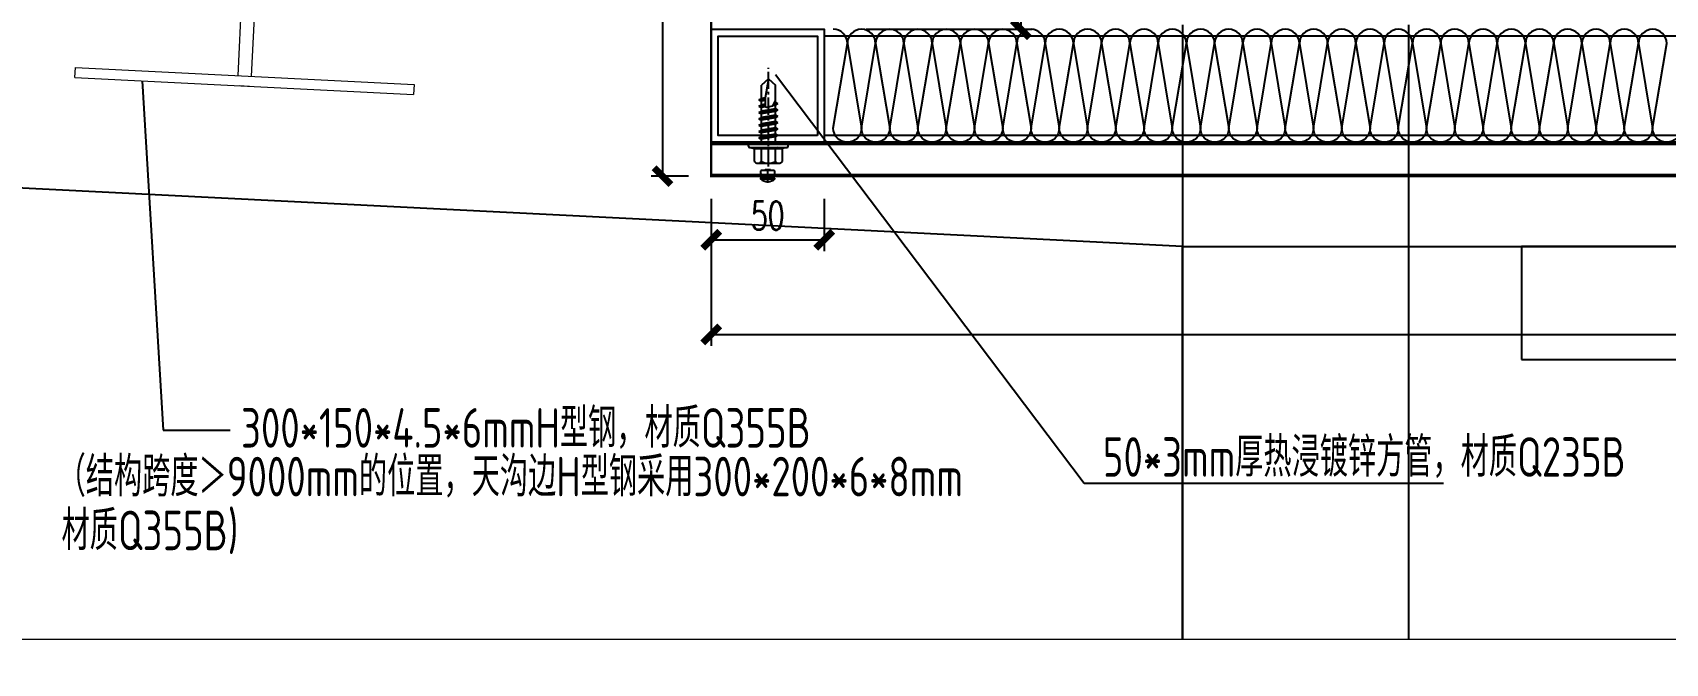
# Model space of a CAD drawing. Extents: x -599358 to 2865263, y -1062760 to 486533.
# Drawn here: x 116410 to 117132, y -727843 to -727564 of the extents above; entities that cross this region are included whole.
import ezdxf

# ---------------------------------------------------------------- set-up
doc = ezdxf.new("R2010")
doc.units = 0
doc.linetypes.add('CENTER2', pattern=[28.575, 19.05, -3.175, 3.175, -3.175])
for name, color, linetype in [('A-LIN-V', 9, 'Continuous'), ('BWM', 8, 'Continuous'), ('COLUMN', 9, 'Continuous'), ('DIM', 173, 'Continuous'), ('PJ', 151, 'Continuous'), ('WZ', 2, 'Continuous'), ('ZX', 1, 'CENTER2'), ('建-柱-钢', 9, 'Continuous'), ('拉铆钉', 243, 'Continuous'), ('虹吸雨水斗', 6, 'Continuous'), ('钢承板', 253, 'Continuous')]:
    doc.layers.add(name, color=color, linetype=linetype)
for name, color, linetype, lineweight in [('S-dim', 81, 'Continuous', 0), ('文字标注引出线', 7, 'Continuous', 15), ('紧固件', 4, 'Continuous', 13)]:
    doc.layers.add(name, color=color, linetype=linetype, lineweight=lineweight)
doc.styles.add('DHTEXT-1', font='romans.shx', dxfattribs={"width": 0.7, "bigfont": 'chinese.shx'})
doc.styles.add('jhz', font='TSSDENG.SHX', dxfattribs={"width": 0.75, "bigfont": 'TSSDCHN.SHX'})
doc.dimstyles.new('ZN5', dxfattribs={"dimscale": 5, "dimtxt": 2.5, "dimasz": 1.5, "dimexe": 1, "dimexo": 2, "dimgap": 0.9, "dimtad": 1, "dimdec": 0, "dimdsep": 46, "dimtxsty": 'DHTEXT-1', "dimblk": 'ARCHTICK', "dimcen": 2.5, "dimclrd": 173, "dimclre": 173, "dimclrt": 7, "dimazin": 2, "dimtfac": 1, "dimtix": 1, "dimtmove": 2, "dimatfit": 3, "dimfxl": 0, "dimarcsym": 0})

# ---------------------------------------------------------------- blocks, each defined once
blk = doc.blocks.new('*U678')
at = {"layer": '拉铆钉'}
blk.add_line((-2.07, 0), (4.14, 0), dxfattribs=at)
for points in [[(-0.4, 3.2, 0.376048), (-0.4, -3.2)], [(3.37, -1.28), (3.45, -1.28, 0.414214), (3.69, -1.04), (3.69, 1.04, 0.414214), (3.45, 1.28), (3.37, 1.28)]]:
    blk.add_lwpolyline(points, format="xyb", dxfattribs=at)
for points in [[(0, -3.2), (0, 3.2), (-0.4, 3.2), (-0.4, -3.2)], [(1.61, -1.6), (0, -1.6), (0, 1.6), (1.61, 1.6)]]:
    blk.add_lwpolyline(points, close=True, dxfattribs=at)
blk.add_lwpolyline([(2.73, 3.2), (2.25, 3.2, 0.414214), (1.61, 2.56), (1.61, -2.56, 0.414214), (2.25, -3.2), (2.73, -3.2, 0.414214), (3.37, -2.56), (3.37, 2.56, 0.414214)], format="xyb", close=True, dxfattribs=at)
blk = doc.blocks.new('2134')
at = {"color": 1, "linetype": 'Continuous', "ltscale": 10}
for p, q in [((2311608.2, -279977.58), (2311758.2, -279977.58)), ((2311608.2, -279982.08), (2311608.2, -279977.58)), ((2311608.2, -279982.08), (2311758.2, -279982.08)), ((2311680.2, -280273.08), (2311680.2, -279982.08)), ((2311686.2, -280273.08), (2311686.2, -279982.08)), ((2311758.2, -279982.08), (2311758.2, -279977.58)), ((2311608.2, -280273.08), (2311758.2, -280273.08)), ((2311608.2, -280277.58), (2311608.2, -280273.08)), ((2311608.2, -280277.58), (2311758.2, -280277.58)), ((2311758.2, -280273.08), (2311758.2, -280277.58))]:
    blk.add_line(p, q, dxfattribs=at)
at = {"layer": 'S-dim', "ltscale": 10}
blk.add_line((2311685.45, -280277.58), (2311680.95, -280277.58), dxfattribs=at)
blk = doc.blocks.new('*U641')
at = {"layer": 'PJ'}
for p, q in [((-3.1, 3.85), (-3.1, 1)), ((2.33, 4.25), (-2.33, 4.25)), ((-1.55, 3.85), (-1.55, 1)), ((1.55, 3.85), (1.55, 1)), ((3.1, 3.85), (3.1, 1)), ((-4.4, 0.45), (-4.4, 0)), ((4.4, 0), (-4.4, 0)), ((-4.1, 0.75), (-3.1, 1)), ((4.1, 0.75), (-4.1, 0.75)), ((3.1, 1), (-3.1, 1)), ((-2.04, 0.75), (-1.55, 1)), ((-1.55, 0), (-1.55, -1.59)), ((2.15, 0.75), (1.55, 1)), ((1.55, 0), (1.55, -1.09)), ((4.1, 0.75), (3.1, 1)), ((4.4, 0.45), (4.4, 0)), ((-2.11, -1.9), (2.11, -1.4)), ((-2.11, -1.9), (-1.55, -1.59)), ((-2.11, -1.9), (-1.55, -2.21)), ((-2.11, -3.3), (2.11, -2.8)), ((-2.11, -3.3), (-1.55, -2.99)), ((-2.11, -3.3), (-1.55, -3.61)), ((-1.55, -1.59), (1.55, -1.09)), ((-1.55, -2.21), (1.55, -1.71)), ((-1.55, -2.21), (-1.55, -2.99)), ((-1.55, -2.99), (1.55, -2.49)), ((-1.55, -3.61), (1.55, -3.11)), ((-1.55, -3.61), (-1.55, -4.39)), ((1.55, -0.31), (1.55, -1.09)), ((2.11, -1.4), (1.55, -1.09)), ((2.11, -1.4), (1.55, -1.71)), ((1.55, -1.71), (1.55, -2.49)), ((2.11, -2.8), (1.55, -2.49)), ((2.11, -2.8), (1.55, -3.11)), ((1.55, -3.11), (1.55, -3.89)), ((-2.11, -4.7), (2.11, -4.2)), ((-2.11, -4.7), (-1.55, -4.39)), ((-2.11, -4.7), (-1.55, -5.01)), ((-2.11, -6.1), (2.11, -5.6)), ((-2.11, -6.1), (-1.55, -5.79)), ((-2.11, -6.1), (-1.55, -6.41)), ((-2.11, -7.5), (2.11, -7)), ((-2.11, -7.5), (-1.55, -7.19)), ((-1.55, -4.39), (1.55, -3.89)), ((-1.55, -5.01), (1.55, -4.51)), ((-1.55, -5.01), (-1.55, -5.79)), ((-1.55, -5.79), (1.55, -5.29)), ((-1.55, -6.41), (1.55, -5.91)), ((-1.55, -6.41), (-1.55, -7.19)), ((-1.55, -7.19), (1.55, -6.69)), ((2.11, -4.2), (1.55, -3.89)), ((2.11, -4.2), (1.55, -4.51)), ((1.55, -4.51), (1.55, -5.29)), ((2.11, -5.6), (1.55, -5.29)), ((2.11, -5.6), (1.55, -5.91)), ((1.55, -5.91), (1.55, -6.69)), ((2.11, -7), (1.55, -6.69)), ((2.11, -7), (1.55, -7.31)), ((-2.11, -7.5), (-1.55, -7.81)), ((-2.11, -8.9), (-1.55, -8.59)), ((-2.11, -8.9), (-1.14, -8.78)), ((-2.11, -8.9), (-1.55, -9.21)), ((-1.55, -7.81), (1.55, -7.31)), ((-1.55, -7.81), (-1.55, -8.59)), ((-1.55, -8.59), (-0.99, -8.49)), ((-1.55, -9.21), (-1.33, -9.17)), ((-1.55, -9.21), (-1.55, -13)), ((0.56, -8.24), (1.55, -8.09)), ((0.71, -8.55), (2.11, -8.4)), ((0.71, -8.83), (1.55, -8.71)), ((0.71, -9.61), (1.55, -9.49)), ((0.71, -9.95), (2.11, -9.8)), ((0.71, -10.23), (1.55, -10.11)), ((1.55, -7.31), (1.55, -8.09)), ((2.11, -8.4), (1.55, -8.09)), ((2.11, -8.4), (1.55, -8.71)), ((1.55, -8.71), (1.55, -9.49)), ((2.11, -9.8), (1.55, -9.49)), ((2.11, -9.8), (1.55, -10.11)), ((1.55, -10.11), (1.55, -13)), ((0, -14.4), (-1.55, -13)), ((0, -14.4), (1.55, -13))]:
    blk.add_line(p, q, dxfattribs=at)
blk.add_lwpolyline([(0, -14.4), (0.71, -10.23), (0.71, -8.5, 0.417657), (0.41, -8.2, 0.097062), (-0.99, -8.49), (-1.55, -9.6)], format="xyb", dxfattribs=at)
for centre, radius, start, end in [((-2.33, 3.3), 0.951, 35.4009, 144.5991), ((0, 1.05), 3.2, 61.0594, 118.9406), ((2.33, 3.3), 0.951, 35.4009, 144.5991), ((-4.1, 0.45), 0.3, 90, 180), ((4.1, 0.45), 0.3, 0, 90)]:
    blk.add_arc(centre, radius, start, end, dxfattribs=at)
at = {"layer": 'ZX', "ltscale": 0.2}
blk.add_line((0, 4.94), (0, -16.83), dxfattribs=at)
blk = doc.blocks.new('_ArchTick')
at = {"color": 0, "linetype": 'ByBlock', "const_width": 0.4}
blk.add_lwpolyline([(-0.5, -0.5), (0.5, 0.5)], dxfattribs=at)
blk = doc.blocks.new('*D1932')
at = {"layer": 'Defpoints', "color": 0, "ltscale": 50, "transparency": 16777216}
for p in [(116768.53, -727262.86), (116768.53, -727562.86), (116847.04, -727562.86)]:
    blk.add_point(p, dxfattribs=at)
at = {"layer": 'DIM', "color": 173, "linetype": 'ByBlock', "lineweight": -2, "ltscale": 50, "transparency": 16777216}
for p, q in [((116778.53, -727262.86), (116852.04, -727262.86)), ((116847.04, -727262.86), (116847.04, -727562.86)), ((116778.53, -727562.86), (116852.04, -727562.86))]:
    blk.add_line(p, q, dxfattribs=at)
at = {"layer": 'DIM', "color": 173, "lineweight": -2, "ltscale": 50, "transparency": 16777216, "xscale": 7.5, "yscale": 7.5, "zscale": 7.5}
for p, rotation in [((116847.04, -727262.86), 90), ((116847.04, -727562.86), 270)]:
    blk.add_blockref('_ArchTick', p, dxfattribs=dict(at, rotation=rotation))
at = {"layer": 'DIM', "color": 7, "ltscale": 50, "transparency": 16777216, "insert": (116836.29, -727412.86), "char_height": 12.5, "attachment_point": 5, "rotation": 90, "style": 'DHTEXT-1'}
blk.add_mtext('300', dxfattribs=at)
blk = doc.blocks.new('*D2167')
at = {"layer": 'Defpoints', "color": 0, "ltscale": 50, "transparency": 16777216}
for p in [(116710.06, -727292.96), (116688.49, -727627.86), (116710.06, -727627.86)]:
    blk.add_point(p, dxfattribs=at)
at = {"layer": '虹吸雨水斗', "color": 173, "linetype": 'ByBlock', "lineweight": -2, "ltscale": 50, "transparency": 16777216}
for p, q in [((116700.06, -727292.96), (116683.49, -727292.96)), ((116688.49, -727292.96), (116688.49, -727627.86)), ((116700.06, -727627.86), (116683.49, -727627.86))]:
    blk.add_line(p, q, dxfattribs=at)
at = {"layer": '虹吸雨水斗', "color": 173, "lineweight": -2, "ltscale": 50, "transparency": 16777216, "xscale": 7.5, "yscale": 7.5, "zscale": 7.5}
for p, rotation in [((116688.49, -727292.96), 90), ((116688.49, -727627.86), 270)]:
    blk.add_blockref('_ArchTick', p, dxfattribs=dict(at, rotation=rotation))
at = {"layer": '虹吸雨水斗', "color": 7, "ltscale": 50, "transparency": 16777216, "insert": (116677.74, -727460.41), "char_height": 12.5, "attachment_point": 5, "rotation": 90, "style": 'DHTEXT-1'}
blk.add_mtext('335', dxfattribs=at)
blk = doc.blocks.new('*D2168')
at = {"layer": 'Defpoints', "color": 0, "ltscale": 50, "transparency": 16777216}
for p in [(116710.06, -727627.86), (116760.06, -727627.86), (116760.06, -727656.03)]:
    blk.add_point(p, dxfattribs=at)
at = {"layer": '虹吸雨水斗', "color": 173, "linetype": 'ByBlock', "lineweight": -2, "ltscale": 50, "transparency": 16777216}
for p, q in [((116710.06, -727637.86), (116710.06, -727661.03)), ((116760.06, -727637.86), (116760.06, -727661.03)), ((116710.06, -727656.03), (116760.06, -727656.03))]:
    blk.add_line(p, q, dxfattribs=at)
at = {"layer": '虹吸雨水斗', "color": 173, "lineweight": -2, "ltscale": 50, "transparency": 16777216, "xscale": 7.5, "yscale": 7.5, "zscale": 7.5, "rotation": 180}
blk.add_blockref('_ArchTick', (116710.06, -727656.03), dxfattribs=at)
at = {"layer": '虹吸雨水斗', "color": 173, "lineweight": -2, "ltscale": 50, "transparency": 16777216, "xscale": 7.5, "yscale": 7.5, "zscale": 7.5}
blk.add_blockref('_ArchTick', (116760.06, -727656.03), dxfattribs=at)
at = {"layer": '虹吸雨水斗', "color": 7, "ltscale": 50, "transparency": 16777216, "insert": (116735.06, -727645.28), "char_height": 12.5, "attachment_point": 5, "style": 'DHTEXT-1'}
blk.add_mtext('50', dxfattribs=at)
blk = doc.blocks.new('*D2187')
at = {"layer": 'Defpoints', "color": 0, "ltscale": 50, "transparency": 16777216}
for p in [(116710.06, -727627.86), (117726.53, -727627.86), (117726.53, -727697.89)]:
    blk.add_point(p, dxfattribs=at)
at = {"layer": '虹吸雨水斗', "color": 173, "linetype": 'ByBlock', "lineweight": -2, "ltscale": 50, "transparency": 16777216}
for p, q in [((116710.06, -727637.86), (116710.06, -727702.89)), ((117726.53, -727637.86), (117726.53, -727702.89)), ((116710.06, -727697.89), (117726.53, -727697.89))]:
    blk.add_line(p, q, dxfattribs=at)
at = {"layer": '虹吸雨水斗', "color": 173, "lineweight": -2, "ltscale": 50, "transparency": 16777216, "xscale": 7.5, "yscale": 7.5, "zscale": 7.5, "rotation": 180}
blk.add_blockref('_ArchTick', (116710.06, -727697.89), dxfattribs=at)
at = {"layer": '虹吸雨水斗', "color": 173, "lineweight": -2, "ltscale": 50, "transparency": 16777216, "xscale": 7.5, "yscale": 7.5, "zscale": 7.5}
blk.add_blockref('_ArchTick', (117726.53, -727697.89), dxfattribs=at)
at = {"layer": '虹吸雨水斗', "color": 7, "ltscale": 50, "transparency": 16777216, "insert": (117218.29, -727687.14), "char_height": 12.5, "attachment_point": 5, "style": 'DHTEXT-1'}
blk.add_mtext('1016', dxfattribs=at)

msp = doc.modelspace()

# ---------------------------------------------------------------- linework, layer by layer
at = {"ltscale": 50}
for p, q in [((116918.53, -727560.86), (116918.53, -727832.88)), ((117018.53, -727560.86), (117018.53, -727832.88))]:
    msp.add_line(p, q, dxfattribs=at)
at = {"color": 2, "ltscale": 50}
for p, q in [((117676.53, -727565.86), (116760.06, -727565.86)), ((117676.53, -727609.86), (116760.06, -727609.86)), ((117676.53, -727612.86), (116760.06, -727612.86))]:
    msp.add_line(p, q, dxfattribs=at)
at = {"color": 4, "ltscale": 50}
for p, q in [((116710.06, -727612.86), (117726.53, -727612.86)), ((116710.06, -727613.66), (117726.53, -727613.66)), ((116710.06, -727627.06), (117726.53, -727627.06)), ((116710.06, -727627.86), (117726.53, -727627.86))]:
    msp.add_line(p, q, dxfattribs=at)
at = {"color": 2, "ltscale": 50}
for points in [[(116760.06, -727612.86), (116710.06, -727612.86), (116710.06, -727562.86), (116760.06, -727562.86)], [(116757.06, -727609.86), (116713.06, -727609.86), (116713.06, -727565.86), (116757.06, -727565.86)]]:
    msp.add_lwpolyline(points, close=True, dxfattribs=at)
at = {"layer": 'A-LIN-V', "color": 2}
msp.add_line((116918.53, -727658.95), (116220.08, -727623.81), dxfattribs=at)
at = {"layer": 'BWM'}
msp.add_lwpolyline([(117139.03, -727606.6, -1), (117126.53, -727606.6), (117132.78, -727569.11, 1), (117120.28, -727569.11), (117126.53, -727606.6, -1), (117114.03, -727606.6), (117120.28, -727569.11, 1), (117107.78, -727569.11), (117114.03, -727606.6, -1), (117101.53, -727606.6), (117107.78, -727569.11, 1), (117095.28, -727569.11), (117101.53, -727606.6, -1), (117089.03, -727606.6), (117095.28, -727569.11, 1), (117082.78, -727569.11), (117089.03, -727606.6, -1), (117076.53, -727606.6), (117082.78, -727569.11, 1), (117070.28, -727569.11), (117076.53, -727606.6, -1), (117064.03, -727606.6), (117070.28, -727569.11, 1), (117057.78, -727569.11), (117064.03, -727606.6, -1), (117051.53, -727606.6), (117057.78, -727569.11, 1), (117045.28, -727569.11), (117051.53, -727606.6, -1), (117039.03, -727606.6), (117045.28, -727569.11, 1), (117032.78, -727569.11), (117039.03, -727606.6, -1), (117026.53, -727606.6), (117032.78, -727569.11, 1), (117020.28, -727569.11), (117026.53, -727606.6, -1), (117014.03, -727606.6), (117020.28, -727569.11, 1), (117007.78, -727569.11), (117014.03, -727606.6, -1), (117001.53, -727606.6), (117007.78, -727569.11, 1), (116995.28, -727569.11), (117001.53, -727606.6, -1), (116989.03, -727606.6), (116995.28, -727569.11, 1), (116982.78, -727569.11), (116989.03, -727606.6, -1), (116976.53, -727606.6), (116982.78, -727569.11, 1), (116970.28, -727569.11), (116976.53, -727606.6, -1), (116964.03, -727606.6), (116970.28, -727569.11, 1), (116957.78, -727569.11), (116964.03, -727606.6, -1), (116951.53, -727606.6), (116957.78, -727569.11, 1), (116945.28, -727569.11), (116951.53, -727606.6, -1), (116939.03, -727606.6), (116945.28, -727569.11, 1), (116932.78, -727569.11), (116939.03, -727606.6, -1), (116926.53, -727606.6), (116932.78, -727569.11, 1), (116920.28, -727569.11), (116926.53, -727606.6, -1), (116914.03, -727606.6), (116920.28, -727569.11, 1), (116907.78, -727569.11), (116914.03, -727606.6, -1), (116901.53, -727606.6), (116907.78, -727569.11, 1), (116895.28, -727569.11), (116901.53, -727606.6, -1), (116889.03, -727606.6), (116895.28, -727569.11, 1), (116882.78, -727569.11), (116889.03, -727606.6, -1), (116876.53, -727606.6), (116882.78, -727569.11, 1), (116870.28, -727569.11), (116876.53, -727606.6, -1), (116864.03, -727606.6), (116870.28, -727569.11, 1), (116857.78, -727569.11), (116864.03, -727606.6, -1), (116851.53, -727606.6), (116857.78, -727569.11, 1), (116845.28, -727569.11), (116851.53, -727606.6, -1), (116839.03, -727606.6), (116845.28, -727569.11, 1), (116832.78, -727569.11), (116839.03, -727606.6, -1), (116826.53, -727606.6), (116832.78, -727569.11, 1), (116820.28, -727569.11), (116826.53, -727606.6, -1), (116814.03, -727606.6), (116820.28, -727569.11, 1), (116807.78, -727569.11), (116814.03, -727606.6, -1), (116801.53, -727606.6), (116807.78, -727569.11, 1), (116795.28, -727569.11), (116801.53, -727606.6, -1), (116789.03, -727606.6), (116795.28, -727569.11, 1), (116782.78, -727569.11), (116789.03, -727606.6, -1), (116776.53, -727606.6), (116782.78, -727569.11, 1), (116770.28, -727569.11), (116776.53, -727606.6, -1), (116764.03, -727606.6), (116770.28, -727569.11, 0.414214), (116764.03, -727562.86)], format="xyb", dxfattribs=at)
at = {"layer": 'COLUMN'}
msp.add_lwpolyline([(116918.53, -727832.88), (116918.53, -727658.95), (117518.53, -727658.95)], dxfattribs=at)
msp.add_lwpolyline([(116918.53, -727832.88), (116918.53, -727658.95), (117518.53, -727658.95)], dxfattribs=at)
at = {"layer": 'DIM', "ltscale": 10}
for p, q in [((116458.21, -727585.73), (116467.57, -727740.16)), ((116738.43, -727582.81), (116875.03, -727763.73)), ((116467.57, -727740.16), (116497.16, -727740.16)), ((116875.03, -727763.73), (117034.02, -727763.73))]:
    msp.add_line(p, q, dxfattribs=at)
at = {"layer": '建-柱-钢'}
for p, q in [((117068.53, -727658.95), (117068.53, -727708.95)), ((117368.53, -727658.95), (117068.53, -727658.95)), ((117068.53, -727708.95), (117193.53, -727708.95))]:
    msp.add_line(p, q, dxfattribs=at)
at = {"layer": '文字标注引出线', "color": 1}
msp.add_lwpolyline([(118216.97, -727832.88), (117223.03, -727832.88), (117218.53, -727843.38), (117218.53, -727822.38), (117214.03, -727832.88), (116220.08, -727832.88)], dxfattribs=at)
at = {"layer": '钢承板', "color": 4, "const_width": 1}
msp.add_lwpolyline([(116710.06, -727292.96), (116710.06, -727627.86), (116760.06, -727627.86)], dxfattribs=at)

# ---------------------------------------------------------------- block references
at = {"rotation": 90}
msp.add_blockref('*U678', (116735.06, -727628.68), dxfattribs=at)
at = {"layer": 'S-dim', "rotation": 357.1196224470574}
msp.add_blockref('2134', (-2178175.02, -331500.36, 0), dxfattribs=at)
at = {"layer": '紧固件', "xscale": 2, "yscale": 2, "zscale": 2, "rotation": 180}
msp.add_blockref('*U641', (116735.33, -727613.66), dxfattribs=at)

# ---------------------------------------------------------------- texts
at = {"layer": 'WZ', "style": 'jhz', "width": 0.75}
for s, p in [('300*150*4.5*6mmH型钢，材质Q355B', (116502.02, -727747.96)), ('50*3mm厚热浸镀锌方管，材质Q235B', (116883.33, -727760.84, -1.61)), ('（结构跨度＞9000mm的位置，天沟边H型钢采用300*200*6*8mm', (116420.88, -727769.5)), ('材质Q355B)', (116422.61, -727793.31))]:
    msp.add_text(s, height=17.5, dxfattribs=at).set_placement(p)

# ---------------------------------------------------------------- dimensions: what is measured, and where the dimension line sits
at = {"layer": 'DIM', "ltscale": 50}
dim = msp.add_aligned_dim(p1=(116768.53, -727262.86), p2=(116768.53, -727562.86), distance=78.51, dimstyle='ZN5', dxfattribs=at)
dim.commit()
dim.dimension.update_dxf_attribs({"geometry": '*D1932', "text_midpoint": (116836.29, -727412.86)})
at = {"layer": '虹吸雨水斗', "ltscale": 50}
for p1, p2, distance, picture, middle in [((116710.06, -727292.96), (116710.06, -727627.86), -21.57, '*D2167', (116677.74, -727460.41)), ((116710.06, -727627.86), (116760.06, -727627.86), -28.16, '*D2168', (116735.06, -727645.28)), ((116710.06, -727627.86), (117726.53, -727627.86), -70.03, '*D2187', (117218.29, -727687.14))]:
    dim = msp.add_aligned_dim(p1=p1, p2=p2, distance=distance, dimstyle='ZN5', dxfattribs=at)
    dim.commit()
    dim.dimension.update_dxf_attribs({"geometry": picture, "text_midpoint": middle})

doc.saveas('drawing.dxf')
